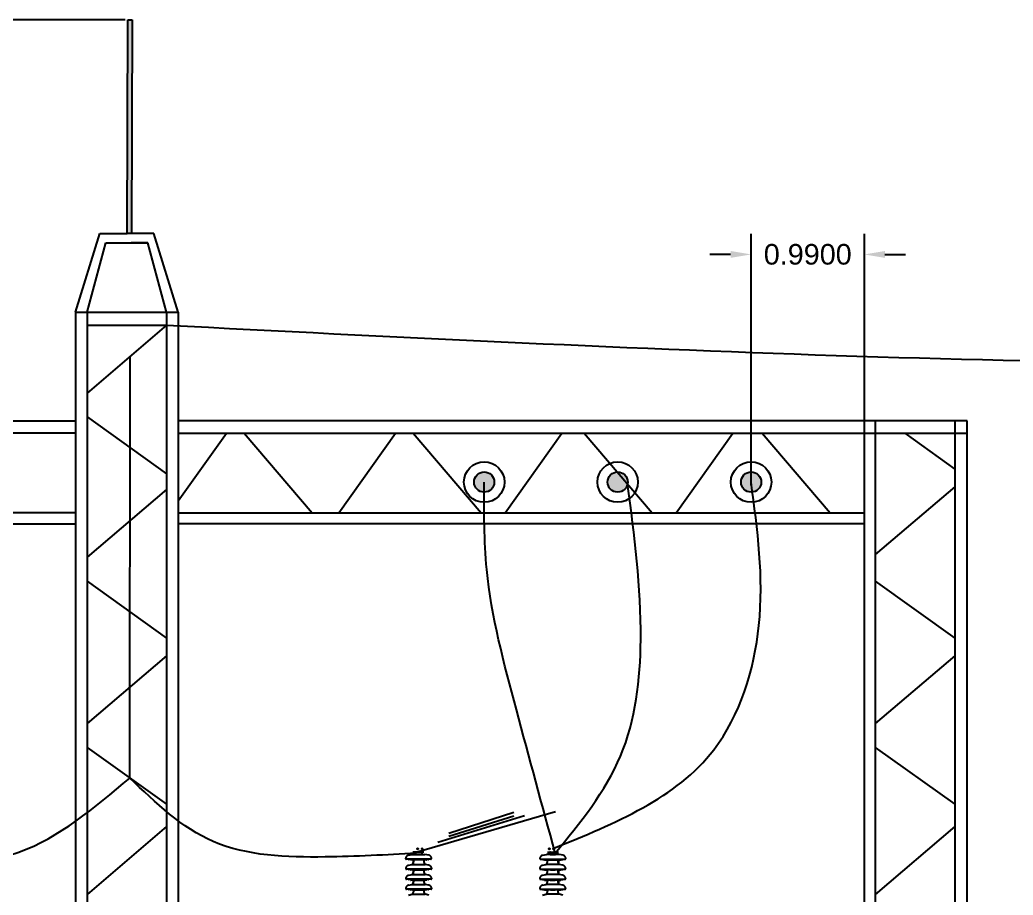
# Model space of a CAD drawing. Header units: inches. Extents: x 86.7 to 123.2, y 21.5 to 36.5.
# Drawn here: x 96.08 to 104.76, y 28.88 to 36.54 of the extents above; entities that cross this region are included whole.
import ezdxf

# ---------------------------------------------------------------- set-up
doc = ezdxf.new("R2010")
doc.units = ezdxf.units.IN
doc.header["$MEASUREMENT"] = 0
doc.linetypes.add('DASHED', pattern=[0.75, 0.5, -0.25])
for name, color, linetype in [('DIM', 2, 'Continuous'), ('medidas', 3, 'Continuous'), ('referencia', 2, 'Continuous')]:
    doc.layers.add(name, color=color, linetype=linetype)
doc.styles.get("Standard").update_dxf_attribs({"font": 'Arial.ttf'})
doc.dimstyles.get("Standard").update_dxf_attribs({"dimtxt": 0.18, "dimasz": 0.18, "dimexe": 0.18, "dimexo": 0.0625, "dimgap": 0.09, "dimtad": 0, "dimtih": 1, "dimtoh": 1, "dimdec": 4, "dimzin": 0, "dimdsep": 46, "dimtxsty": 'Standard', "dimcen": 0.09, "dimadec": 0, "dimazin": 0, "dimtfac": 1, "dimtdec": 4, "dimtofl": 0, "dimtmove": 0, "dimatfit": 3, "dimfxl": 1, "dimtolj": 1, "dimtzin": 0, "dimarcsym": 0})

# ---------------------------------------------------------------- blocks, each defined once
blk = doc.blocks.new('*D14')
at = {"layer": 'Defpoints', "color": 0, "transparency": 16777216}
for p in [(103.463, 34.4829), (102.4729, 32.403), (103.463, 32.403)]:
    blk.add_point(p, dxfattribs=at)
at = {"layer": 'medidas', "color": 0, "lineweight": -2, "transparency": 16777216}
for p, q in [((102.4729, 32.4655), (102.4729, 34.6629)), ((103.463, 32.4655), (103.463, 34.6629)), ((102.2929, 34.4829), (102.1129, 34.4829)), ((103.643, 34.4829), (103.823, 34.4829))]:
    blk.add_line(p, q, dxfattribs=at)
at = {"layer": 'medidas', "color": 0, "transparency": 16777216}
for points in [[(102.2929, 34.5129), (102.2929, 34.4529), (102.4729, 34.4829)], [(103.643, 34.5129), (103.643, 34.4529), (103.463, 34.4829)]]:
    blk.add_solid(points, dxfattribs=at)
at = {"layer": 'medidas', "color": 0, "transparency": 16777216, "insert": (102.968, 34.4829), "char_height": 0.18, "attachment_point": 5}
blk.add_mtext('\\A1;0.9900', dxfattribs=at)
blk = doc.blocks.new('*D24')
at = {"layer": 'Defpoints', "color": 0, "transparency": 16777216}
for p in [(97.0613, 36.5351), (87.1762, 23.5671), (97.0613, 23.5671)]:
    blk.add_point(p, dxfattribs=at)
at = {"layer": 'medidas', "color": 0, "lineweight": -2, "transparency": 16777216}
for p, q in [((96.9988, 36.5351), (86.9962, 36.5351)), ((87.1762, 36.3551), (87.1762, 30.2324)), ((87.1762, 23.7471), (87.1762, 29.8699)), ((96.9988, 23.5671), (86.9962, 23.5671))]:
    blk.add_line(p, q, dxfattribs=at)
at = {"layer": 'medidas', "color": 0, "transparency": 16777216}
for points in [[(87.1462, 36.3551), (87.2062, 36.3551), (87.1762, 36.5351)], [(87.1462, 23.7471), (87.2062, 23.7471), (87.1762, 23.5671)]]:
    blk.add_solid(points, dxfattribs=at)
at = {"layer": 'medidas', "color": 0, "transparency": 16777216, "insert": (87.1762, 30.0511), "char_height": 0.18, "attachment_point": 5}
blk.add_mtext('\\A1;12.9680', dxfattribs=at)

msp = doc.modelspace()

# ---------------------------------------------------------------- hatches: boundary and pattern name
at = {"layer": 'DIM'}
h = msp.add_hatch(color=256, dxfattribs=at)
h.dxf.hatch_style = 1
h.paths.add_polyline_path([(100.22728, 32.49142, 1), (100.05037, 32.49142, 1)])
h = msp.add_hatch(color=256, dxfattribs=at)
h.dxf.hatch_style = 1
h.paths.add_polyline_path([(101.39434, 32.49142, 1), (101.21743, 32.49142, 1)])
h = msp.add_hatch(color=256, dxfattribs=at)
h.dxf.hatch_style = 1
h.paths.add_polyline_path([(102.5614, 32.49142, 1), (102.38449, 32.49142, 1)])
at = {"layer": 'medidas'}
h = msp.add_hatch(color=2, dxfattribs=at)
h.dxf.hatch_style = 1
h.paths.add_polyline_path([(97.06131, 36.53514), (97.02199, 36.53528), (97.01552, 34.66697), (97.05484, 34.66697)])

# ---------------------------------------------------------------- linework, layer by layer
at = {"color": 2}
for p, q in [((99.54331, 29.25315), (100.76105, 29.61013)), ((100.49238, 29.56948), (99.73487, 29.33653)), ((100.39731, 29.59953), (99.82994, 29.4163)), ((100.39731, 29.56823), (99.82994, 29.38869)), ((99.61201, 29.25315), (99.516, 29.25315)), ((100.69235, 29.25315), (100.78837, 29.25315)), ((99.51168, 29.09733), (99.49605, 29.09733)), ((99.63686, 29.09733), (99.62369, 29.09733)), ((100.66751, 29.09733), (100.68068, 29.09733)), ((100.79269, 29.09733), (100.80831, 29.09733)), ((99.51174, 29.00937), (99.49612, 29.00937)), ((99.63692, 29.00937), (99.62375, 29.00937)), ((100.66744, 29.00937), (100.68061, 29.00937)), ((100.79262, 29.00937), (100.80824, 29.00937)), ((99.51168, 28.92269), (99.49605, 28.92269)), ((99.63686, 28.92269), (99.62369, 28.92269)), ((100.66751, 28.92269), (100.68068, 28.92269)), ((100.79269, 28.92269), (100.80831, 28.92269))]:
    msp.add_line(p, q, dxfattribs=at)
at = {"color": 2, "linetype": 'DASHED'}
for p, q in [((99.67259, 29.19168), (99.45787, 29.19168)), ((99.47603, 29.22626), (99.50922, 29.234)), ((99.4769, 29.19008), (99.4769, 29.19168)), ((99.65196, 29.18848), (99.4785, 29.18848)), ((99.49323, 29.18688), (99.49323, 29.18848)), ((99.63563, 29.18528), (99.49483, 29.18528)), ((99.50922, 29.234), (99.62124, 29.234)), ((99.5847, 29.25315), (99.54331, 29.25315)), ((99.5847, 29.234), (99.54331, 29.234)), ((99.58592, 29.18528), (99.54454, 29.18528)), ((99.65443, 29.22626), (99.62124, 29.234)), ((99.63723, 29.18688), (99.63723, 29.18848)), ((99.65356, 29.19008), (99.65356, 29.19168)), ((100.63178, 29.19168), (100.84649, 29.19168)), ((100.64993, 29.22626), (100.68313, 29.234)), ((100.6508, 29.19008), (100.6508, 29.19168)), ((100.6524, 29.18848), (100.82586, 29.18848)), ((100.66713, 29.18688), (100.66713, 29.18848)), ((100.66873, 29.18528), (100.80954, 29.18528)), ((100.79514, 29.234), (100.68313, 29.234)), ((100.71844, 29.18528), (100.75983, 29.18528)), ((100.71967, 29.25315), (100.76105, 29.25315)), ((100.71967, 29.234), (100.76105, 29.234)), ((100.82833, 29.22626), (100.79514, 29.234)), ((100.81114, 29.18688), (100.81114, 29.18848)), ((100.82746, 29.19008), (100.82746, 29.19168)), ((99.67381, 29.10373), (99.4591, 29.10373)), ((99.47726, 29.1383), (99.51045, 29.14604)), ((99.47813, 29.10213), (99.47813, 29.10373)), ((99.65319, 29.10053), (99.47973, 29.10053)), ((99.49445, 29.09893), (99.49445, 29.10053)), ((99.51045, 29.14604), (99.62246, 29.14604)), ((99.51168, 29.09733), (99.62369, 29.09733)), ((99.58715, 29.09733), (99.54576, 29.09733)), ((99.65565, 29.1383), (99.62246, 29.14604)), ((99.63846, 29.09893), (99.63846, 29.10053)), ((99.65479, 29.10213), (99.65479, 29.10373)), ((100.63055, 29.10373), (100.84526, 29.10373)), ((100.64871, 29.1383), (100.6819, 29.14604)), ((100.64958, 29.10213), (100.64958, 29.10373)), ((100.65118, 29.10053), (100.82464, 29.10053)), ((100.66591, 29.09893), (100.66591, 29.10053)), ((100.79269, 29.09733), (100.68068, 29.09733)), ((100.79391, 29.14604), (100.6819, 29.14604)), ((100.71722, 29.09733), (100.7586, 29.09733)), ((100.82711, 29.1383), (100.79391, 29.14604)), ((100.80991, 29.09893), (100.80991, 29.10053)), ((100.82624, 29.10213), (100.82624, 29.10373)), ((99.67388, 29.01577), (99.45916, 29.01577)), ((99.47732, 29.05034), (99.51051, 29.05809)), ((99.47819, 29.01417), (99.47819, 29.01577)), ((99.65325, 29.01257), (99.47979, 29.01257)), ((99.49452, 29.01097), (99.49452, 29.01257)), ((99.51051, 29.05809), (99.62253, 29.05809)), ((99.51174, 29.00937), (99.62375, 29.00937)), ((99.58721, 29.00937), (99.54583, 29.00937)), ((99.65572, 29.05034), (99.62253, 29.05809)), ((99.63852, 29.01097), (99.63852, 29.01257)), ((99.65485, 29.01417), (99.65485, 29.01577)), ((100.63049, 29.01577), (100.8452, 29.01577)), ((100.64864, 29.05034), (100.68184, 29.05809)), ((100.64951, 29.01417), (100.64951, 29.01577)), ((100.65111, 29.01257), (100.82457, 29.01257)), ((100.66584, 29.01097), (100.66584, 29.01257)), ((100.79262, 29.00937), (100.68061, 29.00937)), ((100.79385, 29.05809), (100.68184, 29.05809)), ((100.71715, 29.00937), (100.75853, 29.00937)), ((100.82704, 29.05034), (100.79385, 29.05809)), ((100.80985, 29.01097), (100.80985, 29.01257)), ((100.82617, 29.01417), (100.82617, 29.01577)), ((99.67381, 28.92909), (99.4591, 28.92909)), ((99.47726, 28.96366), (99.51045, 28.9714)), ((99.47813, 28.92749), (99.47813, 28.92909)), ((99.65319, 28.92589), (99.47973, 28.92589)), ((99.49445, 28.92429), (99.49445, 28.92589)), ((99.51045, 28.9714), (99.62246, 28.9714)), ((99.51168, 28.92269), (99.62369, 28.92269)), ((99.58715, 28.92269), (99.54576, 28.92269)), ((99.65565, 28.96366), (99.62246, 28.9714)), ((99.63846, 28.92429), (99.63846, 28.92589)), ((99.65479, 28.92749), (99.65479, 28.92909)), ((100.63055, 28.92909), (100.84526, 28.92909)), ((100.64871, 28.96366), (100.6819, 28.9714)), ((100.64958, 28.92749), (100.64958, 28.92909)), ((100.65118, 28.92589), (100.82464, 28.92589)), ((100.66591, 28.92429), (100.66591, 28.92589)), ((100.79269, 28.92269), (100.68068, 28.92269)), ((100.79391, 28.9714), (100.6819, 28.9714)), ((100.71722, 28.92269), (100.7586, 28.92269)), ((100.82711, 28.96366), (100.79391, 28.9714)), ((100.80991, 28.92429), (100.80991, 28.92589)), ((100.82624, 28.92749), (100.82624, 28.92909)), ((99.47726, 28.87698), (99.51045, 28.88472)), ((99.51045, 28.88472), (99.62246, 28.88472)), ((99.65565, 28.87698), (99.62246, 28.88472)), ((100.64871, 28.87698), (100.6819, 28.88472)), ((100.79391, 28.88472), (100.6819, 28.88472)), ((100.82711, 28.87698), (100.79391, 28.88472))]:
    msp.add_line(p, q, dxfattribs=at)
at = {"color": 2}
for points in [[(99.51652, 29.19168), (99.51652, 29.18848)], [(99.51652, 29.18528), (99.51652, 29.15349)], [(99.61254, 29.18528), (99.61254, 29.19168)], [(100.69183, 29.18528), (100.69183, 29.19168)], [(100.78784, 29.19168), (100.78784, 29.18848)], [(100.78784, 29.18528), (100.78784, 29.15349)], [(99.51652, 29.10373), (99.51652, 29.10053)], [(99.51652, 29.09733), (99.51652, 29.06553)], [(100.78784, 29.10373), (100.78784, 29.10053)], [(100.78784, 29.09733), (100.78784, 29.06553)], [(99.51652, 29.01577), (99.51652, 29.01257)], [(99.51652, 29.00937), (99.51652, 28.97885)], [(99.61254, 29.01257), (99.61254, 29.01577)], [(100.69183, 29.01257), (100.69183, 29.01577)], [(100.78784, 29.01577), (100.78784, 29.01257)], [(100.78784, 29.00937), (100.78784, 28.97885)]]:
    msp.add_lwpolyline(points, dxfattribs=at)
for centre in [(99.5576, 29.28195), (99.59601, 29.28195), (100.70836, 29.28195), (100.74676, 29.28195)]:
    msp.add_circle(centre, 0.00509, dxfattribs=at)
at = {"color": 2, "linetype": 'DASHED'}
for centre, radius, start, end in [((99.45787, 29.19808), 0.0064, 173.282083, 270), ((99.4833, 29.19509), 0.032, 103.130019, 173.282083), ((99.4785, 29.19008), 0.0016, 180, 270), ((99.49483, 29.18688), 0.0016, 180, 270), ((99.54454, 29.24357), 0.00966, 82.704702, 277.295298), ((99.58592, 29.24357), 0.00966, 262.704702, 97.295298), ((99.63563, 29.18688), 0.0016, 270, 0), ((99.65196, 29.19008), 0.0016, 270, 0), ((99.64716, 29.19509), 0.032, 6.717917, 76.869981), ((99.67259, 29.19808), 0.0064, 270, 6.717917), ((100.63178, 29.19808), 0.0064, 173.282083, 270), ((100.6572, 29.19509), 0.032, 103.130019, 173.282083), ((100.6524, 29.19008), 0.0016, 180, 270), ((100.66873, 29.18688), 0.0016, 180, 270), ((100.71844, 29.24357), 0.00966, 82.704702, 277.295298), ((100.75983, 29.24357), 0.00966, 262.704702, 97.295298), ((100.80954, 29.18688), 0.0016, 270, 0), ((100.82586, 29.19008), 0.0016, 270, 0), ((100.82106, 29.19509), 0.032, 6.717917, 76.869981), ((100.84649, 29.19808), 0.0064, 270, 6.717917), ((99.4591, 29.11013), 0.0064, 173.282083, 270), ((99.48453, 29.10713), 0.032, 103.130019, 173.282083), ((99.47973, 29.10213), 0.0016, 180, 270), ((99.49605, 29.09893), 0.0016, 180, 270), ((99.63686, 29.09893), 0.0016, 270, 0), ((99.65319, 29.10213), 0.0016, 270, 0), ((99.64838, 29.10713), 0.032, 6.717917, 76.869981), ((99.67381, 29.11013), 0.0064, 270, 6.717917), ((100.63055, 29.11013), 0.0064, 173.282083, 270), ((100.65598, 29.10713), 0.032, 103.130019, 173.282083), ((100.65118, 29.10213), 0.0016, 180, 270), ((100.66751, 29.09893), 0.0016, 180, 270), ((100.80831, 29.09893), 0.0016, 270, 0), ((100.82464, 29.10213), 0.0016, 270, 0), ((100.81984, 29.10713), 0.032, 6.717917, 76.869981), ((100.84526, 29.11013), 0.0064, 270, 6.717917), ((99.45916, 29.02217), 0.0064, 173.282083, 270), ((99.48459, 29.01918), 0.032, 103.130019, 173.282083), ((99.47979, 29.01417), 0.0016, 180, 270), ((99.49612, 29.01097), 0.0016, 180, 270), ((99.63692, 29.01097), 0.0016, 270, 0), ((99.65325, 29.01417), 0.0016, 270, 0), ((99.64845, 29.01918), 0.032, 6.717917, 76.869981), ((99.67388, 29.02217), 0.0064, 270, 6.717917), ((100.63049, 29.02217), 0.0064, 173.282083, 270), ((100.65591, 29.01918), 0.032, 103.130019, 173.282083), ((100.65111, 29.01417), 0.0016, 180, 270), ((100.66744, 29.01097), 0.0016, 180, 270), ((100.80824, 29.01097), 0.0016, 270, 0), ((100.82457, 29.01417), 0.0016, 270, 0), ((100.81977, 29.01918), 0.032, 6.717917, 76.869981), ((100.8452, 29.02217), 0.0064, 270, 6.717917), ((99.4591, 28.93549), 0.0064, 173.282083, 270), ((99.48453, 28.93249), 0.032, 103.130019, 173.282083), ((99.47973, 28.92749), 0.0016, 180, 270), ((99.49605, 28.92429), 0.0016, 180, 270), ((99.63686, 28.92429), 0.0016, 270, 0), ((99.65319, 28.92749), 0.0016, 270, 0), ((99.64838, 28.93249), 0.032, 6.717917, 76.869981), ((99.67381, 28.93549), 0.0064, 270, 6.717917), ((100.63055, 28.93549), 0.0064, 173.282083, 270), ((100.65598, 28.93249), 0.032, 103.130019, 173.282083), ((100.65118, 28.92749), 0.0016, 180, 270), ((100.66751, 28.92429), 0.0016, 180, 270), ((100.80831, 28.92429), 0.0016, 270, 0), ((100.82464, 28.92749), 0.0016, 270, 0), ((100.81984, 28.93249), 0.032, 6.717917, 76.869981), ((100.84526, 28.93549), 0.0064, 270, 6.717917)]:
    msp.add_arc(centre, radius, start, end, dxfattribs=at)
at = {"color": 2}
for centre, radius, start, end in [((99.49405, 29.17507), 0.02853, 326.878693, 20.968667), ((99.63886, 29.17507), 0.02853, 159.031333, 213.121307), ((100.6655, 29.17507), 0.02853, 326.878693, 20.968667), ((100.81032, 29.17507), 0.02853, 159.031333, 213.121307), ((99.50036, 29.16047), 0.01761, 304.957695, 356.774325), ((99.49405, 29.08712), 0.02853, 326.878693, 20.968667), ((99.63886, 29.08712), 0.02853, 159.031333, 213.121307), ((99.63255, 29.16047), 0.01761, 183.225675, 235.042305), ((100.67181, 29.16047), 0.01761, 304.957695, 356.774325), ((100.6655, 29.08712), 0.02853, 326.878693, 20.968667), ((100.81032, 29.08712), 0.02853, 159.031333, 213.121307), ((100.804, 29.16047), 0.01761, 183.225675, 235.042305), ((99.50036, 29.07252), 0.01761, 304.957695, 356.774325), ((99.49405, 29.00043), 0.02853, 326.878693, 18.251529), ((99.63886, 29.00043), 0.02853, 161.748471, 213.121307), ((99.63255, 29.07252), 0.01761, 183.225675, 235.042305), ((100.67181, 29.07252), 0.01761, 304.957695, 356.774325), ((100.6655, 29.00043), 0.02853, 326.878693, 18.251529), ((100.81032, 29.00043), 0.02853, 161.748471, 213.121307), ((100.804, 29.07252), 0.01761, 183.225675, 235.042305), ((99.50036, 28.98584), 0.01761, 304.957695, 356.774325), ((99.49405, 28.91375), 0.02853, 326.878693, 18.251529), ((99.63886, 28.91375), 0.02853, 161.748471, 213.121307), ((99.63255, 28.98584), 0.01761, 183.225675, 235.042305), ((100.67181, 28.98584), 0.01761, 304.957695, 356.774325), ((100.6655, 28.91375), 0.02853, 326.878693, 18.251529), ((100.81032, 28.91375), 0.02853, 161.748471, 213.121307), ((100.804, 28.98584), 0.01761, 183.225675, 235.042305), ((99.50036, 28.89915), 0.01761, 304.957695, 356.774325), ((99.63255, 28.89915), 0.01761, 183.225675, 235.042305), ((100.67181, 28.89915), 0.01761, 304.957695, 356.774325), ((100.804, 28.89915), 0.01761, 183.225675, 235.042305)]:
    msp.add_arc(centre, radius, start, end, dxfattribs=at)
at = {"layer": 'DIM'}
for p, q in [((96.56398, 33.97748), (96.56398, 23.79779)), ((96.56398, 33.97748), (97.46398, 33.97748)), ((96.66602, 33.97748), (96.66602, 23.79779)), ((97.36194, 33.97748), (97.36194, 23.76756)), ((97.46398, 33.97748), (97.46398, 23.79779)), ((96.66602, 33.86387), (97.36194, 33.86387)), ((97.36194, 33.86387), (96.66602, 33.26987)), ((90.56498, 33.02679), (96.56398, 33.02679)), ((96.66602, 33.06117), (97.36194, 32.5635)), ((103.46298, 33.02679), (97.46398, 33.02679)), ((97.46398, 33.02679), (97.46398, 32.12679)), ((103.46298, 23.79779), (103.46298, 33.02679)), ((104.36298, 33.02679), (103.46298, 33.02679)), ((103.55902, 33.02679), (103.55902, 23.79779)), ((104.25494, 33.02679), (104.25494, 23.76756)), ((104.36298, 23.79779), (104.36298, 33.02679)), ((96.56398, 32.91875), (89.66498, 32.91875)), ((97.46398, 32.91875), (104.36298, 32.91875)), ((97.46398, 32.32844), (97.88613, 32.91875)), ((98.0406, 32.91875), (98.63459, 32.22283)), ((98.86643, 32.22283), (99.3641, 32.91875)), ((99.51857, 32.91875), (100.11257, 32.22283)), ((100.32127, 32.22283), (100.81894, 32.91875)), ((101.01335, 32.91875), (101.60735, 32.22283)), ((101.81605, 32.22283), (102.31372, 32.91875)), ((102.57072, 32.91875), (103.16472, 32.22283)), ((103.8157, 32.91875), (104.25494, 32.60464)), ((97.36194, 32.42704), (96.66602, 31.83304)), ((104.25494, 32.45017), (103.55902, 31.85618)), ((96.56398, 32.22283), (90.56498, 32.22283)), ((97.46398, 32.22283), (103.46298, 32.22283)), ((90.56498, 32.12679), (96.56398, 32.12679)), ((103.46298, 32.12679), (97.46398, 32.12679)), ((96.66602, 31.62434), (97.36194, 31.12667)), ((103.55902, 31.62434), (104.25494, 31.12667)), ((97.36194, 30.9722), (96.66602, 30.3782)), ((104.25494, 30.9722), (103.55902, 30.3782)), ((96.66602, 30.1695), (97.36194, 29.67183)), ((103.55902, 30.1695), (104.25494, 29.67183)), ((97.36194, 29.47742), (96.66602, 28.88342)), ((104.25494, 29.47742), (103.55902, 28.88342))]:
    msp.add_line(p, q, dxfattribs=at)
for centre, radius in [((100.13882, 32.49142), 0.17703), ((101.30588, 32.49142), 0.17703), ((102.47295, 32.49142), 0.17703), ((100.13882, 32.49142), 0.08846), ((101.30588, 32.49142), 0.08846), ((102.47295, 32.49142), 0.08846)]:
    msp.add_circle(centre, radius, dxfattribs=at)
at = {"layer": 'medidas'}
msp.add_line((97.0408, 29.90148), (97.04397, 33.59248), dxfattribs=at)
for points in [[(97.36194, 33.86387), (109.06546, 33.54792), (116.98442, 33.97748)], [(100.75983, 29.24357), (100.42016, 30.50205), (100.16184, 31.72527), (100.13882, 32.49142)], [(100.74759, 29.28697), (102.14682, 30.14867), (102.5411, 31.23598), (102.47295, 32.49142)], [(100.75983, 29.24357), (101.33108, 30.09431), (101.50782, 31.11366), (101.39268, 32.47434)], [(94.48341, 29.24357), (96.06951, 29.25315), (97.0408, 29.90148)], [(99.54454, 29.24357), (98.74788, 29.21087), (97.76898, 29.34678), (97.0408, 29.90148)]]:
    msp.add_spline(points, degree=3, dxfattribs=at)
at = {"layer": 'referencia'}
for p, q in [((97.01552, 34.66697), (97.02199, 36.53528)), ((97.02199, 36.53528), (97.06131, 36.53514)), ((97.06131, 36.53514), (97.05484, 34.66697)), ((96.56398, 33.97748), (96.77897, 34.66697)), ((96.77897, 34.66697), (97.01552, 34.66697)), ((97.24898, 34.66697), (97.01243, 34.66697)), ((97.46398, 33.97748), (97.24898, 34.66697)), ((96.66602, 33.97748), (96.83022, 34.58421)), ((96.83022, 34.58421), (97.19773, 34.58421)), ((97.19773, 34.58421), (97.05186, 34.58421)), ((97.36194, 33.97748), (97.19773, 34.58421))]:
    msp.add_line(p, q, dxfattribs=at)

# ---------------------------------------------------------------- dimensions: what is measured, and where the dimension line sits
at = {"layer": 'medidas'}
dim = msp.add_linear_dim(base=(87.17617, 23.56714), p1=(97.06131, 36.53514), p2=(97.06131, 23.56714), angle=90, dimstyle='Standard', dxfattribs=at)
dim.commit()
dim.dimension.update_dxf_attribs({"geometry": '*D24', "text_midpoint": (87.17617, 30.05114)})
dim = msp.add_linear_dim(base=(103.46298, 34.48295), p1=(102.47295, 32.40296), p2=(103.46298, 32.40296), dimstyle='Standard', dxfattribs=at)
dim.commit()
dim.dimension.update_dxf_attribs({"geometry": '*D14', "text_midpoint": (102.96796, 34.48295)})

doc.saveas('drawing.dxf')
